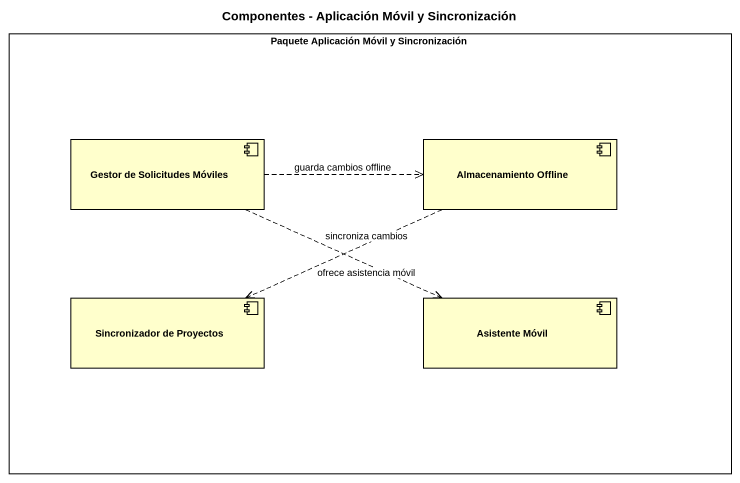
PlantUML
@startuml
title Componentes - Aplicación Móvil y Sincronización
rectangle "Paquete Aplicación Móvil y Sincronización" as Paquete_Aplicación_Móvil_y {
  component "Gestor de Solicitudes Móviles" as Gestor_de_Solicitudes
  component "Almacenamiento Offline" as Almacenamiento_Offline
  component "Sincronizador de Proyectos" as Sincronizador_de_Proyectos
  component "Asistente Móvil" as Asistente_Móvil
}
Gestor_de_Solicitudes .right.> Almacenamiento_Offline : guarda cambios offline
Gestor_de_Solicitudes .right.> Asistente_Móvil : ofrece asistencia móvil
Almacenamiento_Offline .left.> Sincronizador_de_Proyectos : sincroniza cambios
@enduml
